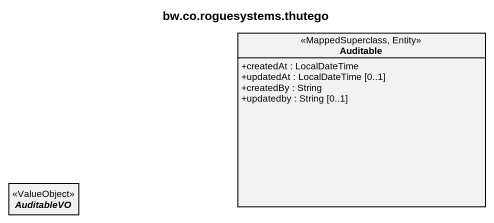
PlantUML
@startuml
title bw.co.roguesystems.thutego
hide circle
hide empty members
skinparam classAttributeIconSize 0
class Auditable <<MappedSuperclass, Entity>> {
  +createdAt : LocalDateTime
  +updatedAt : LocalDateTime [0..1]
  +createdBy : String
  +updatedby : String [0..1]
}
abstract class AuditableVO <<ValueObject>>
@enduml
